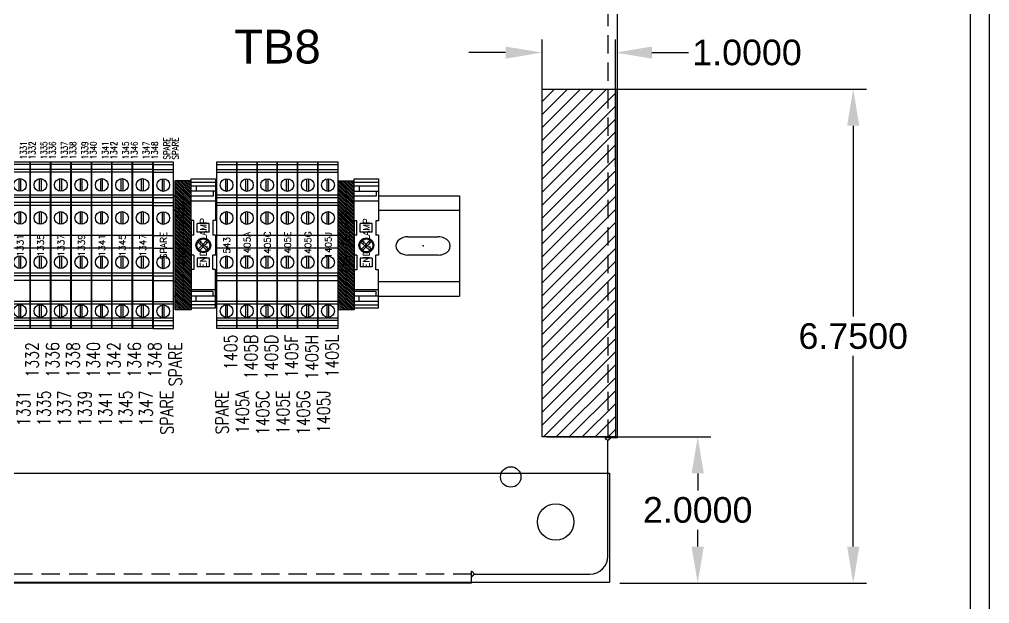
# Model space of a CAD drawing. Header units: inches. Extents: x 0.1 to 89.7, y 0.1 to 57.6.
# Drawn here: x 76.44 to 89.7, y 10.63 to 18.61 of the extents above; entities that cross this region are included whole.
import ezdxf
from ezdxf.enums import TextEntityAlignment as Align

# ---------------------------------------------------------------- set-up
doc = ezdxf.new("R2010")
doc.units = ezdxf.units.IN
doc.header["$MEASUREMENT"] = 0
doc.set_wipeout_variables(frame=1)
doc.linetypes.add('HIDDEN', pattern=[0.375, 0.25, -0.125])
for name, color, linetype in [('02___PRT_ALL_AXES', 7, 'Continuous'), ('DEFAULT_2', 8, 'HIDDEN'), ('PSYMS', 7, 'Continuous'), ('PTERM', 4, 'Continuous'), ('PWIRE', 84, 'Continuous')]:
    doc.layers.add(name, color=color, linetype=linetype)
doc.styles.add('Fields', font='simplex.shx', dxfattribs={"height": 0.185})
doc.styles.get("Standard").update_dxf_attribs({"font": 'arial.ttf'})
doc.styles.add('WD', font='romans.shx', dxfattribs={"height": 0.185})
doc.dimstyles.get("Standard").update_dxf_attribs({"dimtxt": 0.18, "dimasz": 0.18, "dimexe": 0.18, "dimexo": 0.0625, "dimgap": 0.09, "dimtad": 0, "dimtih": 1, "dimtoh": 1, "dimdec": 4, "dimzin": 0, "dimdsep": 46, "dimtxsty": 'Standard', "dimcen": 0.09, "dimadec": 0, "dimazin": 0, "dimtfac": 1, "dimtdec": 4, "dimtofl": 0, "dimtmove": 0, "dimatfit": 3, "dimfxl": 1, "dimtolj": 1, "dimtzin": 0, "dimarcsym": 0})

# ---------------------------------------------------------------- blocks, each defined once
blk = doc.blocks.new('RG_Master_Ver_4_2_2')
at = {"color": 3}
blk.add_line((34.15, 0.1939), (34.15, 21.7336), dxfattribs=at)
blk.add_lwpolyline([(0, -0.044), (34.25, -0.044), (34.25, 21.956), (0, 21.956)], close=True, dxfattribs=at)
at = {"style": 'Fields'}
for tag, p in [('DESCRIPTION_3', (13.1158, 1.307)), ('DRN_3', (15.4724, 1.307)), ('CHK_3', (16.5293, 1.307)), ('APP_3', (17.5522, 1.307)), ('DATE_3', (18.8294, 1.307)), ('DRAWING_DESC', (32.2295, 1.2455)), ('CUSTOMER', (28.9966, 1.2135)), ('DESCRIPTION_2', (13.1158, 0.9513)), ('DRN_2', (15.4724, 0.9513)), ('CHK_2', (16.5293, 0.9513)), ('APP_2', (17.5522, 0.9513)), ('DATE_2', (18.8294, 0.9513)), ('SIZE', (30.7145, 0.8944)), ('DRAWING_#', (32.125, 0.8944)), ('REV', (33.5429, 0.8944)), ('DESCRIPTION_1', (13.1158, 0.5956)), ('DRN_1', (15.4724, 0.5956)), ('CHK_1', (16.5293, 0.5956)), ('APP_1', (17.5522, 0.5956)), ('DATE_1', (18.8294, 0.5956)), ('PROJECT_#', (28.9813, 0.5809)), ('DRN_BY', (30.875, 0.5245)), ('CHK_BY', (31.7615, 0.5245)), ('APP_BY', (32.75, 0.5245)), ('SCALE', (33.6518, 0.5245)), ('PROJECT_NAME', (29.021, 0.1759)), ('SHEETNUM', (32.7527, 0.1759)), ('TTL_SHTS', (33.5471, 0.1759))]:
    blk.add_attdef(tag, text='', height=0.125, dxfattribs=at).set_placement(p, align=Align.CENTER)
at = {"style": 'Fields', "flags": 9}
blk.add_attdef('WD_TB', (9.9529, 0.1939), '', height=0.0638, dxfattribs=at)
blk = doc.blocks.new('HDIN1085A')
for p, q in [((0, 0.75), (31.25, 0.75)), ((31.25, 0.75), (31.25, -0.75)), ((0, -0.75), (31.25, -0.75))]:
    blk.add_line(p, q)
blk = doc.blocks.new('*D85')
at = {"color": 0, "lineweight": -2, "transparency": 16777216}
for p, q in [((83.585, 13.284), (83.585, 18.339)), ((84.585, 16.597), (84.585, 18.339)), ((83.085, 18.159), (82.585, 18.159)), ((85.085, 18.159), (85.585, 18.159))]:
    blk.add_line(p, q, dxfattribs=at)
at = {"color": 0, "transparency": 16777216}
for points in [[(83.085, 18.242), (83.085, 18.076), (83.585, 18.159)], [(85.085, 18.242), (85.085, 18.076), (84.585, 18.159)]]:
    blk.add_solid(points, dxfattribs=at)
at = {"layer": 'Defpoints', "color": 0, "transparency": 16777216}
for p in [(83.585, 18.159), (84.585, 16.534), (83.585, 13.222)]:
    blk.add_point(p, dxfattribs=at)
at = {"color": 0, "transparency": 16777216, "insert": (86.384, 18.159), "char_height": 0.35, "attachment_point": 5}
blk.add_mtext('\\A1;1.0000', dxfattribs=at)
blk = doc.blocks.new('*D86')
at = {"color": 0, "lineweight": -2, "transparency": 16777216}
for p, q in [((83.647, 12.909), (85.89, 12.909)), ((85.71, 12.409), (85.71, 12.178)), ((85.71, 11.409), (85.71, 11.64)), ((84.647, 10.909), (85.89, 10.909))]:
    blk.add_line(p, q, dxfattribs=at)
at = {"color": 0, "transparency": 16777216}
for points in [[(85.626, 12.409), (85.793, 12.409), (85.71, 12.909)], [(85.626, 11.409), (85.793, 11.409), (85.71, 10.909)]]:
    blk.add_solid(points, dxfattribs=at)
at = {"layer": 'Defpoints', "color": 0, "transparency": 16777216}
for p in [(83.585, 12.909), (85.71, 12.909), (84.585, 10.909)]:
    blk.add_point(p, dxfattribs=at)
at = {"color": 0, "transparency": 16777216, "insert": (85.71, 11.909), "char_height": 0.35, "attachment_point": 5}
blk.add_mtext('\\A1;2.0000', dxfattribs=at)
blk = doc.blocks.new('*D87')
at = {"color": 0, "lineweight": -2, "transparency": 16777216}
for p, q in [((83.647, 17.659), (88.015, 17.659)), ((87.835, 17.159), (87.835, 14.553)), ((87.835, 11.409), (87.835, 14.015)), ((84.647, 10.909), (88.015, 10.909))]:
    blk.add_line(p, q, dxfattribs=at)
at = {"color": 0, "transparency": 16777216}
for points in [[(87.751, 17.159), (87.918, 17.159), (87.835, 17.659)], [(87.751, 11.409), (87.918, 11.409), (87.835, 10.909)]]:
    blk.add_solid(points, dxfattribs=at)
at = {"layer": 'Defpoints', "color": 0, "transparency": 16777216}
for p in [(83.585, 17.659), (87.835, 17.659), (84.585, 10.909)]:
    blk.add_point(p, dxfattribs=at)
at = {"color": 0, "transparency": 16777216, "insert": (87.835, 14.284), "char_height": 0.35, "attachment_point": 5}
blk.add_mtext('\\A1;6.7500', dxfattribs=at)
blk = doc.blocks.new('HDINFE72')
for p, q in [((0, 0.69), (29, 0.69)), ((29, 0.69), (29, -0.69)), ((0, 0.49), (29, 0.49)), ((23.292, 0.125), (23.708, 0.125)), ((24.292, 0.125), (24.708, 0.125)), ((25.292, 0.125), (25.708, 0.125)), ((26.292, 0.125), (26.708, 0.125)), ((27.292, 0.125), (27.708, 0.125)), ((28.292, 0.125), (28.708, 0.125)), ((23.292, -0.125), (23.708, -0.125)), ((24.292, -0.125), (24.708, -0.125)), ((25.292, -0.125), (25.708, -0.125)), ((26.292, -0.125), (26.708, -0.125)), ((27.292, -0.125), (27.708, -0.125)), ((28.292, -0.125), (28.708, -0.125)), ((0, -0.49), (29, -0.49)), ((0, -0.69), (29, -0.69))]:
    blk.add_line(p, q)
blk.add_circle((27.5, 0), 0.068)
for centre, major_axis, start_param, end_param in [((23.292, 0), (-0.167, 0), -1.570796, 1.570794), ((23.708, 0), (0.167, 0), 4.712386, 7.853986), ((24.292, 0), (-0.167, 0), -1.570796, 1.570794), ((24.708, 0), (0.167, 0), 4.712386, 7.853986), ((25.292, 0), (-0.167, 0), -1.570796, 1.570794), ((25.708, 0), (0.167, 0), 4.712386, 7.853986), ((26.292, 0), (-0.167, 0), -1.570796, 1.570794), ((26.708, 0), (0.167, 0), 4.712386, 7.853986), ((27.292, 0), (-0.167, 0), -1.570796, 1.570794), ((27.708, 0), (0.167, 0), 4.712386, 7.853986), ((28.292, 0), (-0.167, 0), -1.570796, 1.570794), ((28.708, 0), (0.167, 0), 4.712386, 7.853986)]:
    blk.add_ellipse(centre, major_axis=major_axis, ratio=0.749429, start_param=start_param, end_param=end_param)
for p in [(23.5, 0), (24.5, 0), (25.5, 0), (26.5, 0), (27.5, 0), (28.5, 0)]:
    blk.add_point(p)
at = {"flags": 11}
for p in [(1.5, 0), (14.5, 0), (27.5, 0)]:
    blk.add_attdef('NC', text='', height=0.01, rotation=270, dxfattribs=at).set_placement(p, align=Align.MIDDLE)
blk = doc.blocks.new('wd_default_02terminal')
at = {"style": 'WD', "flags": 1}
for tag, height, p in [('INST', 0.125, (0.008, 0.421)), ('LOC', 0.125, (0.008, 0.245)), ('CAT', 0.05, (0.005, -0.45)), ('WDBLKNAM', 0.05, (0.005, -0.522)), ('FP', 0.05, (0.005, -0.593)), ('FPT', 0.05, (0.146, -0.593)), ('ASSYCODE', 0.05, (0.005, -0.675))]:
    blk.add_attdef(tag, text='', height=height, dxfattribs=at).set_placement(p, align=Align.CENTER)
blk.add_attdef('L02PINL', text='', height=0.05, dxfattribs=at).set_placement((-0.882, -0.441), align=Align.MIDDLE_RIGHT)
blk.add_attdef('L02PINR', text='', height=0.05, dxfattribs=at).set_placement((0.897, -0.441), align=Align.MIDDLE_LEFT)
at = {"linetype": 'Continuous'}
blk.add_wipeout([(1.287, -0.314), (1.287, 0), (-1.287, 0), (-1.287, -0.314), (0.149, -0.314)], dxfattribs=at)
for p, q in [((-1.248, -0.314), (-1.248, 0)), ((-1.169, -0.314), (-1.169, 0)), ((-1.13, -0.314), (-1.13, 0)), ((-0.913, -0.314), (-0.913, 0)), ((-0.873, -0.314), (-0.873, 0)), ((-0.55, -0.314), (-0.55, 0)), ((-0.471, 0), (-0.471, -0.314)), ((-0.432, -0.314), (-0.432, 0)), ((-0.048, -0.314), (-0.048, 0)), ((0.149, -0.314), (0.149, 0)), ((0.619, 0), (0.619, -0.314)), ((0.658, -0.314), (0.658, 0)), ((0.737, -0.314), (0.737, 0)), ((0.776, -0.314), (0.776, 0)), ((1.13, -0.314), (1.13, 0)), ((1.169, -0.314), (1.169, 0)), ((1.248, -0.314), (1.248, 0)), ((-1.118, -0.143), (-0.924, -0.143)), ((-0.361, -0.143), (-0.167, -0.143)), ((0.325, -0.143), (0.52, -0.143)), ((0.836, -0.143), (1.031, -0.143)), ((-1.118, -0.172), (-0.924, -0.172)), ((-0.361, -0.172), (-0.167, -0.172)), ((0.325, -0.172), (0.52, -0.172)), ((0.836, -0.172), (1.031, -0.172))]:
    blk.add_line(p, q, dxfattribs=at)
blk.add_lwpolyline([(1.287, -0.314), (1.287, 0), (-1.287, 0), (-1.287, -0.314), (0.149, -0.314)], close=True, dxfattribs=at)
for centre in [(-1.021, -0.157), (-0.264, -0.157), (0.422, -0.157), (0.933, -0.157)]:
    blk.add_circle(centre, 0.0983, dxfattribs=at)
at = {"style": 'WD', "flags": 1}
for tag, height, p in [('P_TAGSTRIP', 0.125, (0.008, 0.068)), ('MFG', 0.05, (0.005, -0.379))]:
    blk.add_attdef(tag, text='', height=height, dxfattribs=at).set_placement(p, align=Align.CENTER)
at = {"style": 'WD'}
for tag in ['WIRENO', 'TERM']:
    blk.add_attdef(tag, text='', height=0.1, dxfattribs=at).set_placement((-0.003, -0.161), align=Align.MIDDLE_CENTER)
at = {"style": 'WD', "width": 0.8}
for tag, p in [('L02WIRENOL', (-1.315, -0.345)), ('WIRENOL', (-1.315, -0.212))]:
    blk.add_attdef(tag, text='', height=0.1, dxfattribs=at).set_placement(p, align=Align.MIDDLE_RIGHT)
for tag, p in [('WIRENOR', (1.33, -0.212)), ('L02WIRENOR', (1.33, -0.345))]:
    blk.add_attdef(tag, text='', height=0.1, dxfattribs=at).set_placement(p, align=Align.MIDDLE_LEFT)
at = {"style": 'WD', "flags": 1}
blk.add_attdef('L01PINL', text='', height=0.05, dxfattribs=at).set_placement((-0.882, -0.376), align=Align.MIDDLE_RIGHT)
blk.add_attdef('L02TERM', text='', height=0.1, dxfattribs=at).set_placement((0, -0.409), align=Align.MIDDLE_CENTER)
blk.add_attdef('L01PINR', text='', height=0.05, dxfattribs=at).set_placement((0.897, -0.376), align=Align.MIDDLE_LEFT)
blk = doc.blocks.new('wd_default_accessory')
at = {"style": 'WD', "flags": 1}
for tag, p in [('INST', (0, 0.49)), ('LOC', (0, 0.302))]:
    blk.add_attdef(tag, text='', height=0.125, dxfattribs=at).set_placement(p, align=Align.MIDDLE_CENTER)
blk.add_wipeout([(1, -0.25), (-1, -0.25), (-1, 0), (1, 0)])
for p, q in [((-0.961, -0.25), (-0.711, 0)), ((-0.933, -0.25), (-0.683, 0)), ((-0.904, -0.25), (-0.654, 0)), ((-0.876, -0.25), (-0.626, 0)), ((-0.848, -0.25), (-0.598, 0)), ((-0.82, -0.25), (-0.57, 0)), ((-0.792, -0.25), (-0.542, 0)), ((-0.763, -0.25), (-0.513, 0)), ((-0.735, -0.25), (-0.485, 0)), ((-0.707, -0.25), (-0.457, 0)), ((-0.679, -0.25), (-0.429, 0)), ((-0.65, -0.25), (-0.4, 0)), ((-0.622, -0.25), (-0.372, 0)), ((-0.594, -0.25), (-0.344, 0)), ((-0.566, -0.25), (-0.316, 0)), ((-0.538, -0.25), (-0.288, 0)), ((-0.509, -0.25), (-0.259, 0)), ((-0.453, -0.25), (-0.203, 0)), ((-0.368, -0.25), (-0.118, 0)), ((-0.34, -0.25), (-0.09, 0)), ((-0.284, -0.25), (-0.034, 0)), ((-0.256, -0.25), (-0.006, 0)), ((-0.199, -0.25), (0.051, 0)), ((-0.171, -0.25), (0.079, 0)), ((-0.143, -0.25), (0.107, 0)), ((-0.086, -0.25), (0.164, 0)), ((-0.058, -0.25), (0.192, 0)), ((-0.03, -0.25), (0.22, 0)), ((-0.002, -0.25), (0.248, 0)), ((0.055, -0.25), (0.305, 0)), ((0.083, -0.25), (0.333, 0)), ((0.111, -0.25), (0.361, 0)), ((0.139, -0.25), (0.39, 0.001)), ((0.393, -0.25), (0.643, 0)), ((0.422, -0.25), (0.672, 0)), ((0.45, -0.25), (0.7, 0)), ((0.506, -0.25), (0.756, 0)), ((0.563, -0.25), (0.813, 0)), ((0.591, -0.25), (0.841, 0)), ((0.619, -0.25), (0.869, 0)), ((0.675, -0.25), (0.925, 0)), ((0.732, -0.25), (0.982, 0)), ((-1, -0.062), (-0.938, 0)), ((-1, -0.028), (-0.972, 0)), ((-1, -0.12), (-0.88, 0)), ((-1, -0.148), (-0.852, 0)), ((-1, -0.176), (-0.824, 0)), ((-1, -0.205), (-0.795, 0)), ((-1, -0.233), (-0.767, 0)), ((-1, -0.093), (-0.907, 0)), ((-0.989, -0.25), (-0.739, 0)), ((-0.481, -0.25), (-0.231, 0)), ((-0.425, -0.25), (-0.175, 0)), ((-0.397, -0.25), (-0.147, 0)), ((-0.312, -0.25), (-0.062, 0)), ((-0.227, -0.25), (0.023, 0)), ((-0.114, -0.25), (0.136, 0)), ((0.027, -0.25), (0.277, 0)), ((0.168, -0.25), (0.418, 0)), ((0.196, -0.25), (0.446, 0)), ((0.224, -0.25), (0.474, 0)), ((0.252, -0.25), (0.502, 0)), ((0.28, -0.25), (0.53, 0)), ((0.309, -0.25), (0.559, 0)), ((0.337, -0.25), (0.587, 0)), ((0.365, -0.25), (0.615, 0)), ((0.478, -0.25), (0.728, 0)), ((0.534, -0.25), (0.784, 0)), ((0.647, -0.25), (0.897, 0)), ((0.704, -0.25), (0.954, 0)), ((0.76, -0.25), (1, -0.01)), ((0.788, -0.25), (1, -0.038)), ((0.817, -0.25), (1, -0.067)), ((0.845, -0.25), (1, -0.095)), ((0.873, -0.25), (1, -0.123)), ((0.901, -0.25), (1, -0.151)), ((0.929, -0.25), (1, -0.179)), ((0.958, -0.25), (1, -0.208)), ((0.986, -0.25), (1, -0.236))]:
    blk.add_line(p, q)
blk.add_lwpolyline([(1, -0.25), (-1, -0.25), (-1, 0), (1, 0)], close=True)
for tag, height, p in [('P_TAGSTRIP', 0.125, (0, 0.115)), ('MFG', 0.01, (-0.625, -0.062)), ('CAT', 0.01, (-0.625, -0.125)), ('WDBLKNAM', 0.01, (0.562, -0.062)), ('FPT', 0.01, (0.562, -0.125)), ('ASSYCODE', 0.01, (-0.625, -0.188)), ('FP', 0.01, (0.562, -0.188))]:
    blk.add_attdef(tag, text='', height=height, dxfattribs=at).set_placement(p, align=Align.MIDDLE_CENTER)
at = {"style": 'WD'}
blk.add_attdef('TERM', text='', height=0.125, dxfattribs=at).set_placement((-1.045, -0.182), align=Align.RIGHT)
blk = doc.blocks.new('E_NS35N')
at = {"style": 'WD', "flags": 1}
for tag, height, p in [('INST', 0.125, (-0.011, 0.475)), ('LOC', 0.125, (-0.011, 0.298)), ('P_TAGSTRIP', 0.125, (-0.011, 0.122)), ('WDBLKNAM', 0.05, (0.034, -0.619)), ('CAT', 0.05, (0.034, -0.548)), ('ASSYCODE', 0.05, (0.034, -0.789)), ('FP', 0.05, (0.034, -0.691)), ('FPT', 0.05, (0.175, -0.691))]:
    blk.add_attdef(tag, text='', height=height, dxfattribs=at).set_placement(p, align=Align.CENTER)
blk.add_wipeout([(-0.969, 0), (-0.379, 0), (-0.379, -0.039), (-0.155, -0.039), (-0.155, 0), (0.155, 0), (0.155, -0.039), (0.379, -0.039), (0.379, 0), (1.028, 0), (1.028, -0.374), (0.379, -0.374), (0.379, -0.333), (0.155, -0.333), (0.155, -0.374), (-0.155, -0.374), (-0.155, -0.333), (-0.379, -0.333), (-0.379, -0.374), (-0.969, -0.374)])
blk.add_wipeout([(-0.969, 0), (-0.379, 0), (-0.379, -0.039), (-0.155, -0.039), (-0.155, 0), (0.155, 0), (0.155, -0.039), (0.379, -0.039), (0.379, 0), (1.028, 0), (1.028, -0.374), (0.379, -0.374), (0.379, -0.333), (0.155, -0.333), (0.155, -0.374), (-0.155, -0.374), (-0.155, -0.333), (-0.379, -0.333), (-0.379, -0.374), (-0.969, -0.374)])
for p, q in [((-0.379, 0), (-0.969, 0)), ((-0.969, 0), (-0.969, -0.374)), ((-0.379, -0.039), (-0.379, 0)), ((-0.155, -0.039), (-0.155, 0)), ((0.155, 0), (-0.155, 0)), ((0.379, 0), (1.028, 0)), ((0.379, -0.039), (0.379, 0)), ((0.379, 0), (0.688, 0)), ((0.688, 0), (0.688, -0.374)), ((0.915, -0.37), (0.915, 0.004)), ((0.97, -0.37), (0.97, 0.004)), ((1.028, 0), (1.028, -0.374)), ((-0.927, -0.378), (-0.927, -0.004)), ((-0.872, -0.378), (-0.872, -0.004)), ((-0.872, -0.074), (-0.791, -0.074)), ((-0.791, -0.378), (-0.791, -0.004)), ((-0.718, -0.336), (-0.718, -0.004)), ((-0.69, -0.378), (-0.69, -0.004)), ((-0.155, -0.039), (-0.379, -0.039)), ((-0.203, -0.092), (-0.336, -0.092)), ((-0.336, -0.279), (-0.336, -0.092)), ((-0.203, -0.279), (-0.203, -0.092)), ((-0.084, -0.129), (0.057, -0.267)), ((-0.082, -0.242), (0.054, -0.098)), ((-0.064, -0.108), (0.078, -0.247)), ((-0.061, -0.262), (0.075, -0.118)), ((0.155, -0.039), (0.379, -0.039)), ((0.203, -0.092), (0.336, -0.092)), ((0.203, -0.279), (0.203, -0.092)), ((0.336, -0.279), (0.336, -0.092)), ((0.76, -0.336), (0.76, -0.004)), ((0.834, -0.378), (0.834, -0.004)), ((0.915, -0.074), (0.834, -0.074)), ((-0.203, -0.279), (-0.336, -0.279)), ((0.203, -0.279), (0.336, -0.279)), ((-0.969, -0.374), (-0.379, -0.374)), ((-0.791, -0.336), (-0.718, -0.336)), ((-0.379, -0.374), (-0.379, -0.333)), ((-0.379, -0.333), (-0.155, -0.333)), ((-0.155, -0.374), (-0.155, -0.333)), ((0.155, -0.374), (-0.155, -0.374)), ((0.379, -0.333), (0.155, -0.333)), ((0.379, -0.374), (0.379, -0.333)), ((1.028, -0.374), (0.379, -0.374)), ((0.688, -0.374), (0.379, -0.374)), ((0.834, -0.336), (0.76, -0.336))]:
    blk.add_line(p, q)
for points in [[(0.155, -0.039), (0.155, 0)], [(0.155, -0.374), (0.155, -0.333)]]:
    blk.add_lwpolyline(points)
for radius in [0.115, 0.1]:
    blk.add_circle((-0.003, -0.187), radius)
at = {"style": 'WD', "width": 0.8}
blk.add_attdef('WIRENOL', text='', height=0.1, dxfattribs=at).set_placement((-1.003, -0.12), align=Align.MIDDLE_RIGHT)
at = {"style": 'WD'}
for tag in ['WIRENO', 'TERM']:
    blk.add_attdef(tag, text='', height=0.1, dxfattribs=at).set_placement((0.034, -0.185), align=Align.MIDDLE_CENTER)
at = {"style": 'WD', "width": 0.8}
blk.add_attdef('WIRENOR', text='', height=0.1, dxfattribs=at).set_placement((1.059, -0.12), align=Align.MIDDLE_LEFT)
at = {"style": 'WD', "flags": 1}
blk.add_attdef('TERMDESCL', text='', height=0.05, dxfattribs=at).set_placement((-1, -0.235), align=Align.MIDDLE_RIGHT)
blk.add_attdef('TERMDESCR', text='', height=0.05, dxfattribs=at).set_placement((1.059, -0.235), align=Align.MIDDLE_LEFT)
blk.add_attdef('MFG', text='', height=0.05, dxfattribs=at).set_placement((0.034, -0.476), align=Align.CENTER)

msp = doc.modelspace()

# ---------------------------------------------------------------- hatches: boundary and pattern name
h = msp.add_hatch()
h.set_pattern_fill('ANSI31', color=256)
h.set_pattern_definition([(45, (44.39713, 0.22157), (-0.08838835, 0.08838835), [])])
h.paths.add_polyline_path([(83.58463, 17.65907), (84.58463, 17.65907), (84.58463, 12.90907), (83.58463, 12.90907)])
h.paths.add_polyline_path([(87.00189, 13.92094), (88.67239, 13.92094), (88.67239, 14.64219), (87.00189, 14.64219)], flags=9)

# ---------------------------------------------------------------- linework, layer by layer
at = {"color": 3, "linetype": 'Continuous'}
for p, q in [((84.60823, 41.64702), (84.60823, 12.89506)), ((84.48403, 11.28048), (84.48403, 12.85994)), ((84.60823, 12.89506), (84.52232, 12.89506)), ((82.63796, 11.01351), (82.64235, 11.01783)), ((82.64235, 11.01783), (82.64567, 11.02111)), ((82.65618, 11.03208), (84.23563, 11.03208)), ((82.62105, 10.90789), (53.8691, 10.90789)), ((82.62105, 10.90789), (82.62105, 10.99379))]:
    msp.add_line(p, q, dxfattribs=at)
msp.add_lwpolyline([(83.58463, 17.65907), (84.58463, 17.65907), (84.58463, 12.90907), (83.58463, 12.90907)], close=True)
for points in [[(84.50261, 12.87815), (84.4967, 12.87215), (84.495, 12.87045), (84.49326, 12.86872), (84.49155, 12.86704), (84.48986, 12.86541), (84.48823, 12.86386), (84.48669, 12.86241), (84.48529, 12.8611), (84.48403, 12.85994)], [(84.52232, 12.89506), (84.52039, 12.89366), (84.51851, 12.89226), (84.51666, 12.89084), (84.51488, 12.88942), (84.51315, 12.88799), (84.51148, 12.88657), (84.50988, 12.88515), (84.50834, 12.88374), (84.50686, 12.88235), (84.50543, 12.88097), (84.50401, 12.87957), (84.50261, 12.87815)], [(82.62105, 10.99379), (82.62245, 10.99572), (82.62385, 10.9976), (82.62527, 10.99945), (82.6267, 11.00124), (82.62812, 11.00297), (82.62954, 11.00463), (82.63096, 11.00623), (82.63237, 11.00778), (82.63376, 11.00925), (82.63515, 11.01068), (82.63655, 11.0121), (82.63796, 11.01351)], [(82.64567, 11.02111), (82.6474, 11.02286), (82.64908, 11.02457), (82.65071, 11.02626), (82.65226, 11.02789), (82.65371, 11.02942), (82.65502, 11.03083), (82.65618, 11.03208)]]:
    msp.add_lwpolyline(points, dxfattribs=at)
msp.add_arc((84.23563, 11.28048), 0.2484, 270, 0, dxfattribs=at)
at = {"layer": '02___PRT_ALL_AXES', "color": 3, "linetype": 'Continuous'}
for centre, radius in [((83.15514, 12.36098), 0.1396), ((83.76989, 11.74623), 0.2484)]:
    msp.add_circle(centre, radius, dxfattribs=at)
at = {"layer": 'DEFAULT_2', "color": 8, "linetype": 'HIDDEN'}
for p, q in [((84.48403, 41.64702), (84.48403, 12.89506)), ((84.52232, 12.89506), (84.44343, 12.89506)), ((82.62105, 11.03208), (53.8691, 11.03208)), ((82.62105, 10.99379), (82.62105, 11.07268)), ((82.64304, 11.05176), (82.64689, 11.04534))]:
    msp.add_line(p, q, dxfattribs=at)
for points in [[(84.44343, 12.89506), (84.44402, 12.89345), (84.44469, 12.89189), (84.44544, 12.8904), (84.44626, 12.88896), (84.44718, 12.88755), (84.44819, 12.88615), (84.44934, 12.88475), (84.45061, 12.88335), (84.45206, 12.88192), (84.45361, 12.88054), (84.45514, 12.87929), (84.45674, 12.87807), (84.4585, 12.87682), (84.46037, 12.87557), (84.46233, 12.87432), (84.46436, 12.87308), (84.47077, 12.86923)], [(84.47077, 12.86923), (84.473, 12.86786), (84.47515, 12.8665), (84.4772, 12.86514), (84.47913, 12.86379), (84.48093, 12.86246), (84.48256, 12.86118), (84.48403, 12.85994)], [(82.62105, 11.07268), (82.62267, 11.07209), (82.62422, 11.07142), (82.62571, 11.07068), (82.62716, 11.06985), (82.62857, 11.06894), (82.62996, 11.06792), (82.63136, 11.06678), (82.63276, 11.0655), (82.63419, 11.06405), (82.63558, 11.06251), (82.63683, 11.06098), (82.63804, 11.05938), (82.63929, 11.05762), (82.64054, 11.05574), (82.64179, 11.05379), (82.64304, 11.05176)], [(82.64689, 11.04534), (82.64826, 11.04311), (82.64962, 11.04097), (82.65098, 11.03892), (82.65233, 11.03698), (82.65366, 11.03519), (82.65494, 11.03356), (82.65618, 11.03208)]]:
    msp.add_lwpolyline(points, dxfattribs=at)

# ---------------------------------------------------------------- block references
at = {"xscale": 2.616788321167883, "yscale": 2.616788321167883, "zscale": 2.616788321167883}
msp.add_blockref('RG_Master_Ver_4_2_2', (0.07304, 0.16584), dxfattribs=at)
at = {"layer": 'PSYMS', "xscale": 0.9935880310615606, "yscale": 0.9935880310615606, "zscale": 0.9935880310615606}
for name, p in [('HDINFE72', (53.6402, 15.51789)), ('HDIN1085A', (53.4539, 11.66774))]:
    msp.add_blockref(name, p, dxfattribs=at)

# ---------------------------------------------------------------- texts
at = {"layer": 'PSYMS', "insert": (79, 18.47101), "char_height": 0.461257, "attachment_point": 1}
msp.add_mtext_dynamic_manual_height_columns('\\pxqc;TB8', width=1.9375, gutter_width=0.99359, heights=[0], dxfattribs=at)

# ---------------------------------------------------------------- dimensions: what is measured, and where the dimension line sits
at = {"color": 2}
dim = msp.add_linear_dim(base=(83.58463, 18.15907), p1=(84.58463, 16.53407), p2=(83.58463, 13.22157), dimstyle='Standard', override={"dimtxt": 0.35, "dimasz": 0.5}, dxfattribs=at)
dim.commit()
dim.dimension.update_dxf_attribs({"geometry": '*D85', "text_midpoint": (86.38406, 18.15907), "dimtype": 160})
for base, p2, picture, middle in [((87.83463, 17.65907), (83.58463, 17.65907), '*D87', (87.83463, 14.28407)), ((85.70963, 12.90907), (83.58463, 12.90907), '*D86', (85.70963, 11.90907))]:
    dim = msp.add_linear_dim(base=base, p1=(84.58463, 10.90907), p2=p2, angle=90, dimstyle='Standard', override={"dimtxt": 0.35, "dimasz": 0.5}, dxfattribs=at)
    dim.commit()
    dim.dimension.update_dxf_attribs({"geometry": picture, "text_midpoint": middle})

# ---------------------------------------------------------------- next in the draw order: block references
at = {"layer": 'PSYMS'}
ref = msp.add_blockref('wd_default_02terminal', (76.31173, 15.52856), dxfattribs=dict(at, xscale=0.8823043182127407, yscale=0.8823043182127407, zscale=0.8823043182127407, rotation=90))
ref.add_attrib('WIRENO', '1331', dxfattribs={"layer": 'PWIRE', "height": 0.08823, "rotation": 90, "style": 'WD'}).set_placement((76.45387, 15.52601), align=Align.MIDDLE_CENTER)
ref.add_attrib('WIRENOL', '1331', dxfattribs={"layer": 'PWIRE', "height": 0.176461, "rotation": 90, "style": 'WD', "width": 0.8}).set_placement((76.49916, 13.54147), align=Align.MIDDLE_RIGHT)
ref.add_attrib('L02WIRENOL', '1332', dxfattribs={"layer": '0', "height": 0.176461, "rotation": 90, "style": 'WD', "width": 0.8}).set_placement((76.61624, 14.2032), align=Align.MIDDLE_RIGHT)
ref.add_attrib('WIRENOR', '1331', dxfattribs={"layer": 'PWIRE', "height": 0.08823, "rotation": 90, "style": 'WD', "width": 0.8}).set_placement((76.49916, 16.7021), align=Align.MIDDLE_LEFT)
ref.add_attrib('L02WIRENOR', '1332', dxfattribs={"layer": '0', "height": 0.08823, "rotation": 90, "style": 'WD', "width": 0.8}).set_placement((76.61624, 16.7021), align=Align.MIDDLE_LEFT)
ref = msp.add_blockref('wd_default_accessory', (78.56976, 15.52856), dxfattribs=dict(at, xscale=0.8823043182127407, yscale=0.8823043182127407, zscale=0.8823043182127407, rotation=90))
ref.add_attrib('TERM', 'END_COVER', dxfattribs={"layer": 'PTERM', "height": 0.110288, "rotation": 90, "style": 'WD'}).set_placement((78.73049, 16.10889), align=Align.RIGHT)

# ---------------------------------------------------------------- next in the draw order: block references
ref = msp.add_blockref('wd_default_02terminal', (76.5908, 15.52856), dxfattribs=dict(at, xscale=0.8823043182127407, yscale=0.8823043182127407, zscale=0.8823043182127407, rotation=90))
ref.add_attrib('WIRENO', '1335', dxfattribs={"layer": 'PWIRE', "height": 0.08823, "rotation": 90, "style": 'WD'}).set_placement((76.73294, 15.52601), align=Align.MIDDLE_CENTER)
ref.add_attrib('WIRENOL', '1335', dxfattribs={"layer": 'PWIRE', "height": 0.176461, "rotation": 90, "style": 'WD', "width": 0.8}).set_placement((76.77823, 13.54147), align=Align.MIDDLE_RIGHT)
ref.add_attrib('L02WIRENOL', '1336', dxfattribs={"layer": '0', "height": 0.176461, "rotation": 90, "style": 'WD', "width": 0.8}).set_placement((76.89531, 14.2032), align=Align.MIDDLE_RIGHT)
ref.add_attrib('WIRENOR', '1335', dxfattribs={"layer": 'PWIRE', "height": 0.08823, "rotation": 90, "style": 'WD', "width": 0.8}).set_placement((76.77823, 16.7021), align=Align.MIDDLE_LEFT)
ref.add_attrib('L02WIRENOR', '1336', dxfattribs={"layer": '0', "height": 0.08823, "rotation": 90, "style": 'WD', "width": 0.8}).set_placement((76.89531, 16.7021), align=Align.MIDDLE_LEFT)
ref = msp.add_blockref('E_NS35N', (78.79102, 15.52856), dxfattribs=dict(at, xscale=0.8823043182127407, yscale=0.8823043182127407, zscale=0.8823043182127407, rotation=90))
ref.add_attrib('TERM', 'END_CLAMP', dxfattribs={"layer": 'PTERM', "height": 0.08823, "rotation": 90, "style": 'WD'}).set_placement((78.95431, 15.55884), align=Align.MIDDLE_CENTER)

# ---------------------------------------------------------------- next in the draw order: block references
ref = msp.add_blockref('wd_default_02terminal', (76.86988, 15.52856), dxfattribs=dict(at, xscale=0.8823043182127407, yscale=0.8823043182127407, zscale=0.8823043182127407, rotation=90))
ref.add_attrib('WIRENO', '1337', dxfattribs={"layer": 'PWIRE', "height": 0.08823, "rotation": 90, "style": 'WD'}).set_placement((77.01201, 15.52601), align=Align.MIDDLE_CENTER)
ref.add_attrib('WIRENOL', '1337', dxfattribs={"layer": 'PWIRE', "height": 0.176461, "rotation": 90, "style": 'WD', "width": 0.8}).set_placement((77.05731, 13.54147), align=Align.MIDDLE_RIGHT)
ref.add_attrib('L02WIRENOL', '1338', dxfattribs={"layer": '0', "height": 0.176461, "rotation": 90, "style": 'WD', "width": 0.8}).set_placement((77.17439, 14.2032), align=Align.MIDDLE_RIGHT)
ref.add_attrib('WIRENOR', '1337', dxfattribs={"layer": 'PWIRE', "height": 0.08823, "rotation": 90, "style": 'WD', "width": 0.8}).set_placement((77.05731, 16.7021), align=Align.MIDDLE_LEFT)
ref.add_attrib('L02WIRENOR', '1338', dxfattribs={"layer": '0', "height": 0.08823, "rotation": 90, "style": 'WD', "width": 0.8}).set_placement((77.17439, 16.7021), align=Align.MIDDLE_LEFT)
ref = msp.add_blockref('wd_default_02terminal', (79.13514, 15.52721), dxfattribs=dict(at, xscale=0.8812278825030336, yscale=0.8812278825030336, zscale=0.8812278825030336, rotation=90))
ref.add_attrib('WIRENO', '543', dxfattribs={"layer": 'PWIRE', "height": 0.088123, "rotation": 90, "style": 'WD'}).set_placement((79.2771, 15.52467), align=Align.MIDDLE_CENTER)
ref.add_attrib('WIRENOL', 'SPARE', dxfattribs={"layer": 'PWIRE', "height": 0.176246, "rotation": 90, "style": 'WD', "width": 0.8}).set_placement((79.21219, 13.54255), align=Align.MIDDLE_RIGHT)
ref.add_attrib('L02WIRENOL', '1405', dxfattribs={"layer": '0', "height": 0.176246, "rotation": 90, "style": 'WD', "width": 0.8}).set_placement((79.32913, 14.30628), align=Align.MIDDLE_RIGHT)

# ---------------------------------------------------------------- next in the draw order: block references
ref = msp.add_blockref('wd_default_02terminal', (77.14895, 15.52856), dxfattribs=dict(at, xscale=0.8823043182127407, yscale=0.8823043182127407, zscale=0.8823043182127407, rotation=90))
ref.add_attrib('WIRENO', '1339', dxfattribs={"layer": 'PWIRE', "height": 0.08823, "rotation": 90, "style": 'WD'}).set_placement((77.29108, 15.52601), align=Align.MIDDLE_CENTER)
ref.add_attrib('WIRENOL', '1339', dxfattribs={"layer": 'PWIRE', "height": 0.176461, "rotation": 90, "style": 'WD', "width": 0.8}).set_placement((77.33638, 13.54147), align=Align.MIDDLE_RIGHT)
ref.add_attrib('L02WIRENOL', '1340', dxfattribs={"layer": '0', "height": 0.176461, "rotation": 90, "style": 'WD', "width": 0.8}).set_placement((77.45346, 14.2032), align=Align.MIDDLE_RIGHT)
ref.add_attrib('WIRENOR', '1339', dxfattribs={"layer": 'PWIRE', "height": 0.08823, "rotation": 90, "style": 'WD', "width": 0.8}).set_placement((77.33638, 16.7021), align=Align.MIDDLE_LEFT)
ref.add_attrib('L02WIRENOR', '1340', dxfattribs={"layer": '0', "height": 0.08823, "rotation": 90, "style": 'WD', "width": 0.8}).set_placement((77.45346, 16.7021), align=Align.MIDDLE_LEFT)
ref = msp.add_blockref('wd_default_02terminal', (79.4122, 15.52721), dxfattribs=dict(at, xscale=0.8812278825030336, yscale=0.8812278825030336, zscale=0.8812278825030336, rotation=90))
ref.add_attrib('WIRENO', '1405A', dxfattribs={"layer": 'PWIRE', "height": 0.088123, "rotation": 90, "style": 'WD'}).set_placement((79.55416, 15.52467), align=Align.MIDDLE_CENTER)
ref.add_attrib('WIRENOL', '1405A', dxfattribs={"layer": 'PWIRE', "height": 0.176246, "rotation": 90, "style": 'WD', "width": 0.8}).set_placement((79.48924, 13.54255), align=Align.MIDDLE_RIGHT)
ref.add_attrib('L02WIRENOL', '1405B', dxfattribs={"layer": '0', "height": 0.176246, "rotation": 90, "style": 'WD', "width": 0.8}).set_placement((79.60618, 14.30628), align=Align.MIDDLE_RIGHT)

# ---------------------------------------------------------------- next in the draw order: block references
ref = msp.add_blockref('wd_default_02terminal', (77.42802, 15.52856), dxfattribs=dict(at, xscale=0.8823043182127407, yscale=0.8823043182127407, zscale=0.8823043182127407, rotation=90))
ref.add_attrib('WIRENO', '1341', dxfattribs={"layer": 'PWIRE', "height": 0.08823, "rotation": 90, "style": 'WD'}).set_placement((77.57016, 15.52601), align=Align.MIDDLE_CENTER)
ref.add_attrib('WIRENOL', '1341', dxfattribs={"layer": 'PWIRE', "height": 0.176461, "rotation": 90, "style": 'WD', "width": 0.8}).set_placement((77.61545, 13.54147), align=Align.MIDDLE_RIGHT)
ref.add_attrib('L02WIRENOL', '1342', dxfattribs={"layer": '0', "height": 0.176461, "rotation": 90, "style": 'WD', "width": 0.8}).set_placement((77.73253, 14.2032), align=Align.MIDDLE_RIGHT)
ref.add_attrib('WIRENOR', '1341', dxfattribs={"layer": 'PWIRE', "height": 0.08823, "rotation": 90, "style": 'WD', "width": 0.8}).set_placement((77.61545, 16.7021), align=Align.MIDDLE_LEFT)
ref.add_attrib('L02WIRENOR', '1342', dxfattribs={"layer": '0', "height": 0.08823, "rotation": 90, "style": 'WD', "width": 0.8}).set_placement((77.73253, 16.7021), align=Align.MIDDLE_LEFT)
ref = msp.add_blockref('wd_default_02terminal', (79.68926, 15.52721), dxfattribs=dict(at, xscale=0.8812278825030336, yscale=0.8812278825030336, zscale=0.8812278825030336, rotation=90))
ref.add_attrib('WIRENO', '1405C', dxfattribs={"layer": 'PWIRE', "height": 0.088123, "rotation": 90, "style": 'WD'}).set_placement((79.83122, 15.52467), align=Align.MIDDLE_CENTER)
ref.add_attrib('WIRENOL', '1405C', dxfattribs={"layer": 'PWIRE', "height": 0.176246, "rotation": 90, "style": 'WD', "width": 0.8}).set_placement((79.7663, 13.54255), align=Align.MIDDLE_RIGHT)
ref.add_attrib('L02WIRENOL', '1405D', dxfattribs={"layer": '0', "height": 0.176246, "rotation": 90, "style": 'WD', "width": 0.8}).set_placement((79.88324, 14.30628), align=Align.MIDDLE_RIGHT)

# ---------------------------------------------------------------- next in the draw order: block references
ref = msp.add_blockref('wd_default_02terminal', (77.7071, 15.52856), dxfattribs=dict(at, xscale=0.8823043182127407, yscale=0.8823043182127407, zscale=0.8823043182127407, rotation=90))
ref.add_attrib('WIRENO', '1345', dxfattribs={"layer": 'PWIRE', "height": 0.08823, "rotation": 90, "style": 'WD'}).set_placement((77.84923, 15.52601), align=Align.MIDDLE_CENTER)
ref.add_attrib('WIRENOL', '1345', dxfattribs={"layer": 'PWIRE', "height": 0.176461, "rotation": 90, "style": 'WD', "width": 0.8}).set_placement((77.89452, 13.54147), align=Align.MIDDLE_RIGHT)
ref.add_attrib('L02WIRENOL', '1346', dxfattribs={"layer": '0', "height": 0.176461, "rotation": 90, "style": 'WD', "width": 0.8}).set_placement((78.01161, 14.2032), align=Align.MIDDLE_RIGHT)
ref.add_attrib('WIRENOR', '1345', dxfattribs={"layer": 'PWIRE', "height": 0.08823, "rotation": 90, "style": 'WD', "width": 0.8}).set_placement((77.89452, 16.7021), align=Align.MIDDLE_LEFT)
ref.add_attrib('L02WIRENOR', '1346', dxfattribs={"layer": '0', "height": 0.08823, "rotation": 90, "style": 'WD', "width": 0.8}).set_placement((78.01161, 16.7021), align=Align.MIDDLE_LEFT)
ref = msp.add_blockref('wd_default_02terminal', (79.96631, 15.52721), dxfattribs=dict(at, xscale=0.8812278825030336, yscale=0.8812278825030336, zscale=0.8812278825030336, rotation=90))
ref.add_attrib('WIRENO', '1405E', dxfattribs={"layer": 'PWIRE', "height": 0.088123, "rotation": 90, "style": 'WD'}).set_placement((80.10828, 15.52467), align=Align.MIDDLE_CENTER)
ref.add_attrib('WIRENOL', '1405E', dxfattribs={"layer": 'PWIRE', "height": 0.176246, "rotation": 90, "style": 'WD', "width": 0.8}).set_placement((80.04336, 13.54255), align=Align.MIDDLE_RIGHT)
ref.add_attrib('L02WIRENOL', '1405F', dxfattribs={"layer": '0', "height": 0.176246, "rotation": 90, "style": 'WD', "width": 0.8}).set_placement((80.1603, 14.30628), align=Align.MIDDLE_RIGHT)

# ---------------------------------------------------------------- next in the draw order: block references
ref = msp.add_blockref('wd_default_02terminal', (77.98617, 15.52856), dxfattribs=dict(at, xscale=0.8823043182127407, yscale=0.8823043182127407, zscale=0.8823043182127407, rotation=90))
ref.add_attrib('WIRENO', '1347', dxfattribs={"layer": 'PWIRE', "height": 0.08823, "rotation": 90, "style": 'WD'}).set_placement((78.1283, 15.52601), align=Align.MIDDLE_CENTER)
ref.add_attrib('WIRENOL', '1347', dxfattribs={"layer": 'PWIRE', "height": 0.176461, "rotation": 90, "style": 'WD', "width": 0.8}).set_placement((78.1736, 13.54147), align=Align.MIDDLE_RIGHT)
ref.add_attrib('L02WIRENOL', '1348', dxfattribs={"layer": '0', "height": 0.176461, "rotation": 90, "style": 'WD', "width": 0.8}).set_placement((78.29068, 14.2032), align=Align.MIDDLE_RIGHT)
ref.add_attrib('WIRENOR', '1347', dxfattribs={"layer": 'PWIRE', "height": 0.08823, "rotation": 90, "style": 'WD', "width": 0.8}).set_placement((78.1736, 16.7021), align=Align.MIDDLE_LEFT)
ref.add_attrib('L02WIRENOR', '1348', dxfattribs={"layer": '0', "height": 0.08823, "rotation": 90, "style": 'WD', "width": 0.8}).set_placement((78.29068, 16.7021), align=Align.MIDDLE_LEFT)
ref = msp.add_blockref('wd_default_02terminal', (80.24337, 15.52721), dxfattribs=dict(at, xscale=0.8812278825030336, yscale=0.8812278825030336, zscale=0.8812278825030336, rotation=90))
ref.add_attrib('WIRENO', '1405G', dxfattribs={"layer": 'PWIRE', "height": 0.088123, "rotation": 90, "style": 'WD'}).set_placement((80.38533, 15.52467), align=Align.MIDDLE_CENTER)
ref.add_attrib('WIRENOL', '1405G', dxfattribs={"layer": 'PWIRE', "height": 0.176246, "rotation": 90, "style": 'WD', "width": 0.8}).set_placement((80.32042, 13.54255), align=Align.MIDDLE_RIGHT)
ref.add_attrib('L02WIRENOL', '1405H', dxfattribs={"layer": '0', "height": 0.176246, "rotation": 90, "style": 'WD', "width": 0.8}).set_placement((80.43736, 14.30628), align=Align.MIDDLE_RIGHT)

# ---------------------------------------------------------------- next in the draw order: block references
ref = msp.add_blockref('wd_default_02terminal', (78.26931, 15.52563), dxfattribs=dict(at, xscale=0.8823043182127407, yscale=0.8823043182127407, zscale=0.8823043182127407, rotation=90))
ref.add_attrib('WIRENO', 'SPARE', dxfattribs={"layer": 'PWIRE', "height": 0.08823, "rotation": 90, "style": 'WD'}).set_placement((78.41144, 15.52308), align=Align.MIDDLE_CENTER)
ref.add_attrib('WIRENOL', 'SPARE', dxfattribs={"layer": 'PWIRE', "height": 0.176461, "rotation": 90, "style": 'WD', "width": 0.8}).set_placement((78.45674, 13.53854), align=Align.MIDDLE_RIGHT)
ref.add_attrib('L02WIRENOL', 'SPARE', dxfattribs={"layer": '0', "height": 0.176461, "rotation": 90, "style": 'WD', "width": 0.8}).set_placement((78.57382, 14.20026), align=Align.MIDDLE_RIGHT)
ref.add_attrib('WIRENOR', 'SPARE', dxfattribs={"layer": 'PWIRE', "height": 0.08823, "rotation": 90, "style": 'WD', "width": 0.8}).set_placement((78.45674, 16.69917), align=Align.MIDDLE_LEFT)
ref.add_attrib('L02WIRENOR', 'SPARE', dxfattribs={"layer": '0', "height": 0.08823, "rotation": 90, "style": 'WD', "width": 0.8}).set_placement((78.57382, 16.69917), align=Align.MIDDLE_LEFT)
ref = msp.add_blockref('wd_default_02terminal', (80.52043, 15.52721), dxfattribs=dict(at, xscale=0.8812278825030336, yscale=0.8812278825030336, zscale=0.8812278825030336, rotation=90))
ref.add_attrib('WIRENO', '1405J', dxfattribs={"layer": 'PWIRE', "height": 0.088123, "rotation": 90, "style": 'WD'}).set_placement((80.66239, 15.52467), align=Align.MIDDLE_CENTER)
ref.add_attrib('WIRENOL', '1405J', dxfattribs={"layer": 'PWIRE', "height": 0.176246, "rotation": 90, "style": 'WD', "width": 0.8}).set_placement((80.59748, 13.54255), align=Align.MIDDLE_RIGHT)
ref.add_attrib('L02WIRENOL', '1405L', dxfattribs={"layer": '0', "height": 0.176246, "rotation": 90, "style": 'WD', "width": 0.8}).set_placement((80.71442, 14.30628), align=Align.MIDDLE_RIGHT)

# ---------------------------------------------------------------- next in the draw order: block references
ref = msp.add_blockref('wd_default_accessory', (80.79749, 15.52721), dxfattribs=dict(at, xscale=0.8812278825030336, yscale=0.8812278825030336, zscale=0.8812278825030336, rotation=90))
ref.add_attrib('TERM', 'END_COVER', dxfattribs={"layer": 'PTERM', "height": 0.110153, "rotation": 90, "style": 'WD'}).set_placement((80.95802, 15.99668), align=Align.RIGHT)

# ---------------------------------------------------------------- next in the draw order: block references
ref = msp.add_blockref('E_NS35N', (81.01848, 15.52721), dxfattribs=dict(at, xscale=0.8812278825030336, yscale=0.8812278825030336, zscale=0.8812278825030336, rotation=90))
ref.add_attrib('TERM', 'END_CLAMP', dxfattribs={"layer": 'PTERM', "height": 0.088123, "rotation": 90, "style": 'WD'}).set_placement((81.18156, 15.55746), align=Align.MIDDLE_CENTER)

doc.saveas('drawing.dxf')
